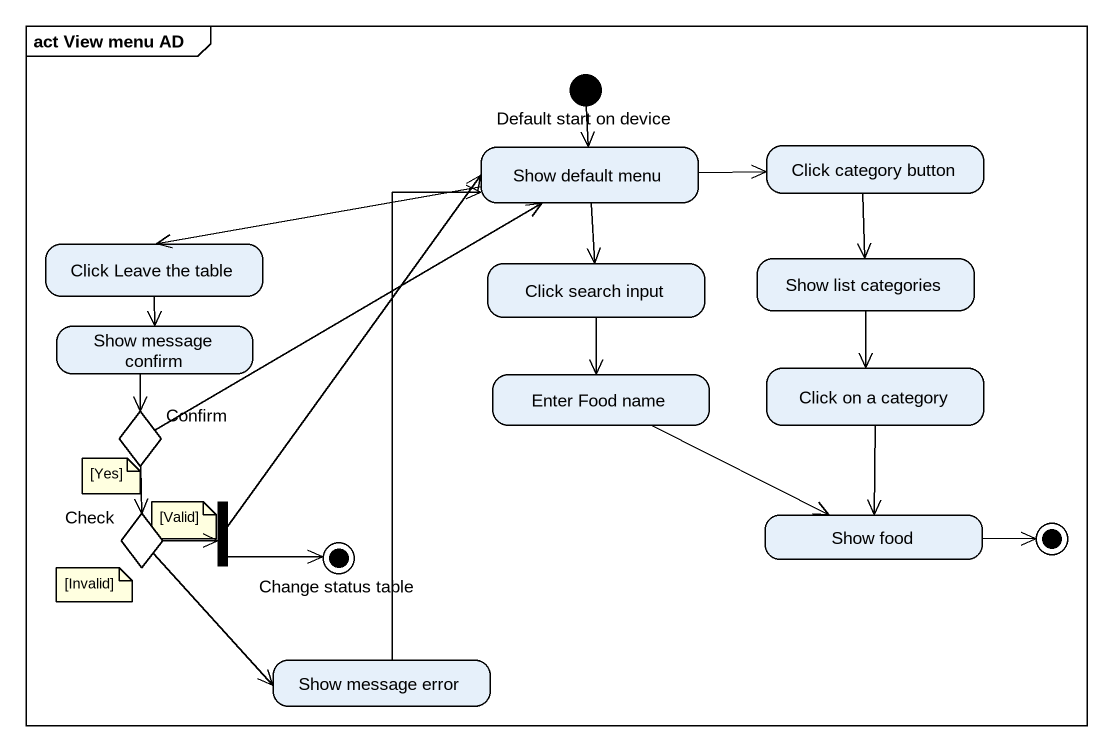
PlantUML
@startuml
mainframe act View menu AD
hide empty description
state "Default start on device" as Default_start_on_device <<start>>
state "Show default menu" as Show_default_menu
state "Click category button" as Click_category_button
state "Click Leave the table" as Click_Leave_the_table
state "Click search input" as Click_search_input
state "Show list categories" as Show_list_categories
state "Show message confirm" as Show_message_confirm
state "Enter Food name" as Enter_Food_name
state "Click on a category" as Click_on_a_category
state Confirm <<choice>>
state Check <<choice>>
state fork1 <<fork>>
state "Show food" as Show_food
state final1 <<end>>
state "Change status table" as Change_status_table <<end>>
state "Show message error" as Show_message_error
Default_start_on_device --> Show_default_menu
Show_default_menu -right-> Click_category_button
Show_default_menu -left-> Click_Leave_the_table
Show_default_menu --> Click_search_input
Click_category_button --> Show_list_categories
Click_Leave_the_table --> Show_message_confirm
Click_search_input --> Enter_Food_name
Show_list_categories --> Click_on_a_category
Show_message_confirm --> Confirm
Enter_Food_name -right-> Show_food
Click_on_a_category --> Show_food
Confirm -right-> Show_default_menu
Confirm --> Check
Check -right-> fork1
Check -right-> Show_message_error
fork1 -up-> Show_default_menu
fork1 -right-> Change_status_table
Show_food -right-> final1
Show_message_error -up-> Show_default_menu
note as N1
  [Yes]
end note
note as N2
  [Valid]
end note
note as N3
  [Invalid]
end note
@enduml
